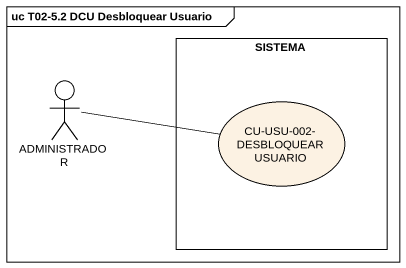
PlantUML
@startuml
mainframe uc T02-5.2 DCU Desbloquear Usuario
rectangle SISTEMA {
  usecase "CU-USU-002- DESBLOQUEAR USUARIO" as CU_USU_002_DESBLOQUEAR
}
actor ADMINISTRADOR
ADMINISTRADOR -right- CU_USU_002_DESBLOQUEAR
@enduml
